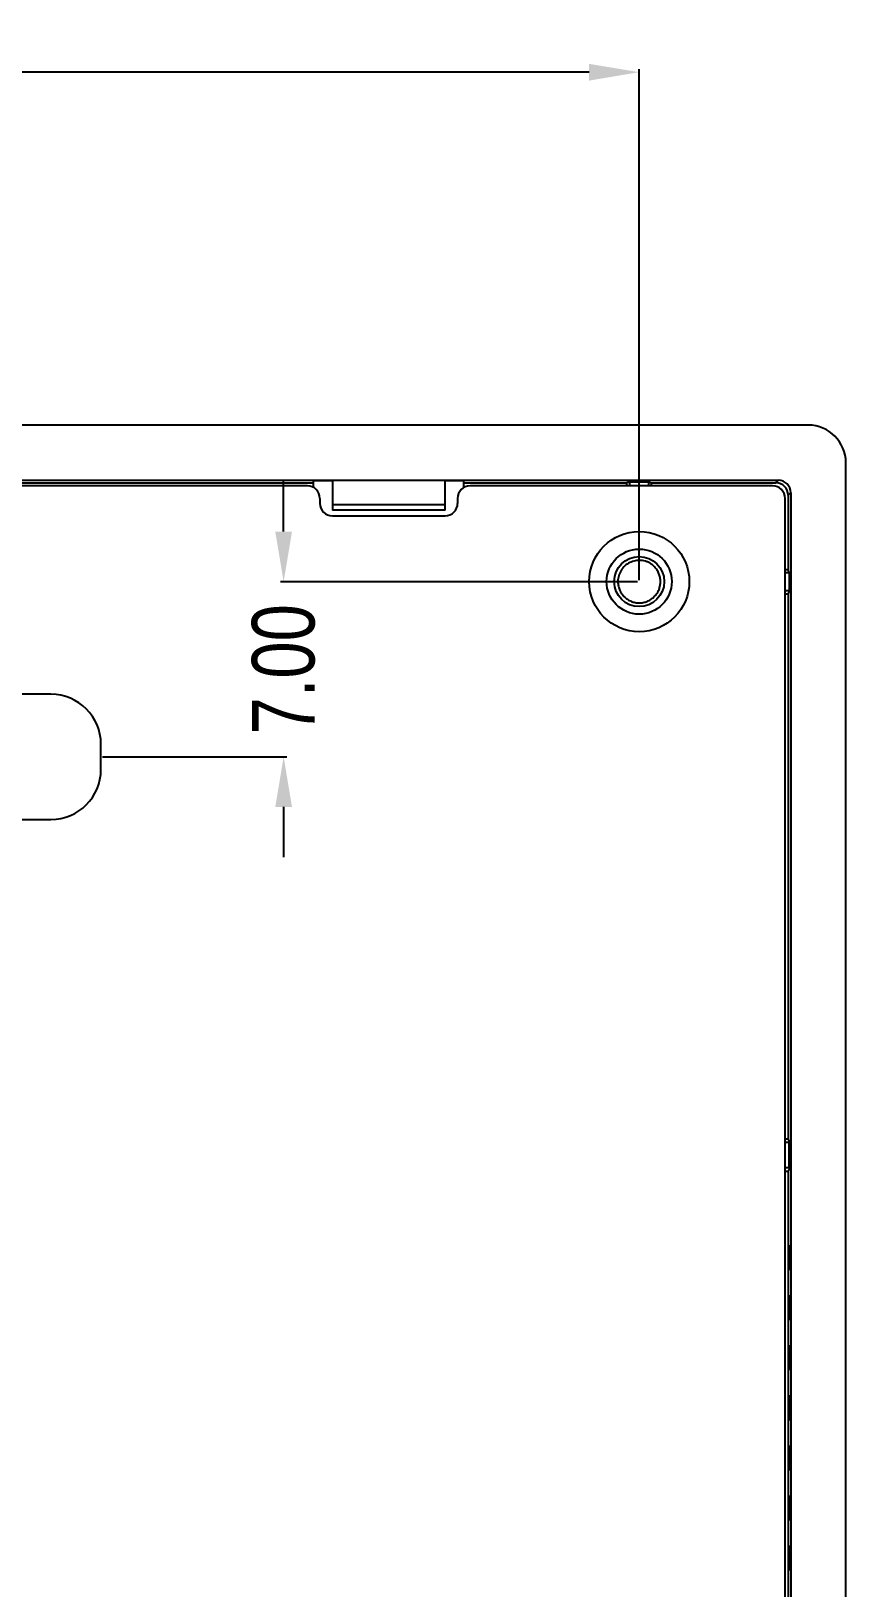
# Model space of a CAD drawing. Header units: inches. Extents: x -81 to 229, y -71 to 99.
# Drawn here: x 196.8 to 229.3, y 14.9 to 77 of the extents above; entities that cross this region are included whole.
import ezdxf

# ---------------------------------------------------------------- set-up
doc = ezdxf.new("R2010")
doc.units = ezdxf.units.IN
doc.header["$LTSCALE"] = 1.21
doc.header["$MEASUREMENT"] = 0
doc.header["$PDMODE"] = 3
doc.header["$PDSIZE"] = 0.3125
doc.layers.get('0').update_dxf_attribs({"linetype": 'CONTINUOUS'})
doc.layers.get('Defpoints').update_dxf_attribs({"linetype": 'CONTINUOUS'})
doc.layers.add('DIM', color=3, linetype='CONTINUOUS')
doc.styles.get("Standard").update_dxf_attribs({"font": 'txt', "width": 0.8})
doc.dimstyles.get("Standard").update_dxf_attribs({"dimtxt": 0.15625, "dimasz": 0.1875, "dimexe": 0.125, "dimexo": 0.0625, "dimgap": 0.09, "dimtad": 0, "dimtih": 1, "dimtoh": 1, "dimzin": 4, "dimdsep": 46, "dimtxsty": 'STANDARD', "dimblk": '_FILLED', "dimblk1": '_FILLED', "dimblk2": '_FILLED', "dimcen": 0.09, "dimazin": 1, "dimtp": 0.01, "dimtm": 0.01, "dimtfac": 1, "dimtofl": 0, "dimtmove": 0, "dimatfit": 3, "dimldrblk": '_FILLED', "dimfxl": 1, "dimtolj": 1, "dimtzin": 4, "dimarcsym": 0})

# ---------------------------------------------------------------- blocks, each defined once
blk = doc.blocks.new('_FILLED')
at = {"color": 0, "linetype": 'ByBlock'}
blk.add_solid([(0, 0), (-1, 0.167), (-1, -0.167)], dxfattribs=at)
blk = doc.blocks.new('*D8')
at = {"layer": 'Defpoints', "color": 0}
for p in [(221.049, 75.409), (151.052, 55.063), (221.049, 55.06)]:
    blk.add_point(p, dxfattribs=at)
at = {"layer": 'DIM', "color": 0, "lineweight": -2}
for p, q in [((151.052, 55.126), (151.052, 75.534)), ((153.052, 75.409), (182.461, 75.409)), ((219.049, 75.409), (189.641, 75.409)), ((221.049, 55.122), (221.049, 75.534))]:
    blk.add_line(p, q, dxfattribs=at)
at = {"layer": 'DIM', "color": 0, "lineweight": -2, "xscale": 2, "yscale": 2, "zscale": 2, "rotation": 180}
blk.add_blockref('_FILLED', (151.052, 75.409), dxfattribs=at)
at = {"layer": 'DIM', "color": 0, "lineweight": -2, "xscale": 2, "yscale": 2, "zscale": 2}
blk.add_blockref('_FILLED', (221.049, 75.409), dxfattribs=at)
at = {"layer": 'DIM', "insert": (186.051, 75.409), "char_height": 2.5, "attachment_point": 5}
blk.add_mtext('\\A1;70.00', dxfattribs=at)
blk = doc.blocks.new('*D15')
at = {"layer": 'Defpoints', "color": 0}
for p in [(206.855, 55.06), (221.049, 55.06), (199.562, 48.063)]:
    blk.add_point(p, dxfattribs=at)
at = {"layer": 'DIM', "color": 0, "lineweight": -2}
for p, q in [((206.855, 57.06), (206.855, 59.06)), ((220.987, 55.06), (206.73, 55.06)), ((199.625, 48.063), (206.98, 48.063)), ((206.855, 46.063), (206.855, 44.063))]:
    blk.add_line(p, q, dxfattribs=at)
at = {"layer": 'DIM', "color": 0, "lineweight": -2, "xscale": 2, "yscale": 2, "zscale": 2}
for p, rotation in [((206.855, 55.06), 270), ((206.855, 48.063), 90)]:
    blk.add_blockref('_FILLED', p, dxfattribs=dict(at, rotation=rotation))
at = {"layer": 'DIM', "insert": (206.855, 51.561), "char_height": 2.5, "attachment_point": 5, "rotation": 90}
blk.add_mtext('\\A1;7.00', dxfattribs=at)

msp = doc.modelspace()

# ---------------------------------------------------------------- linework, layer by layer
at = {"color": 7, "linetype": 'Continuous'}
for p, q in [((227.802, 61.313), (144.302, 61.313)), ((229.302, -23.687), (229.302, 59.813)), ((145.502, 59.113), (226.602, 59.113)), ((208.052, 58.815), (208.052, 59.099)), ((208.052, 59.099), (208.802, 59.099)), ((208.802, 59.113), (208.802, 57.913)), ((213.302, 57.913), (213.302, 59.113)), ((213.302, 59.099), (214.052, 59.099)), ((214.052, 58.815), (214.052, 59.099)), ((226.602, 59.113), (226.501, 59.012)), ((164.052, 59.012), (208.052, 59.012)), ((207.802, 58.888), (164.302, 58.888)), ((214.052, 59.012), (220.564, 59.012)), ((226.377, 58.888), (214.302, 58.888)), ((220.682, 59.051), (220.564, 59.012)), ((220.564, 58.888), (220.564, 59.012)), ((220.682, 58.888), (220.682, 59.051)), ((220.682, 59.051), (221.422, 59.051)), ((221.422, 59.051), (221.422, 58.888)), ((221.422, 59.051), (221.54, 59.012)), ((221.54, 58.888), (221.54, 59.012)), ((221.54, 59.012), (226.501, 59.012)), ((227.001, 58.512), (227.102, 58.613)), ((227.001, 58.512), (227.001, 55.551)), ((227.102, 58.613), (227.102, -22.487)), ((208.302, 58.388), (208.302, 58.188)), ((208.802, 58.137), (213.302, 58.137)), ((213.302, 57.913), (208.802, 57.913)), ((213.802, 58.388), (213.802, 58.188)), ((226.877, -22.262), (226.877, 58.388)), ((208.802, 57.688), (213.302, 57.688)), ((221.578, 55.731), (221.575, 55.733)), ((221.578, 55.731), (221.575, 55.733)), ((226.877, 55.551), (227.001, 55.551)), ((226.877, 55.433), (227.04, 55.433)), ((227.04, 55.433), (227.001, 55.551)), ((227.04, 55.433), (227.04, 54.693)), ((220.052, 55.063), (220.202, 55.063)), ((220.202, 55.065), (220.202, 55.063)), ((220.202, 55.065), (220.202, 55.063)), ((220.525, 54.396), (220.526, 54.396)), ((220.525, 54.396), (220.526, 54.396)), ((227.04, 54.693), (226.877, 54.693)), ((226.877, 54.575), (227.001, 54.575)), ((227.04, 54.693), (227.001, 54.575)), ((227.001, 54.575), (227.001, 32.805)), ((197.562, 50.563), (173.562, 50.563)), ((199.562, 47.563), (199.562, 48.563)), ((173.562, 45.563), (197.562, 45.563)), ((226.877, 32.805), (227.001, 32.805)), ((226.877, 32.681), (227.02, 32.681)), ((227.048, 32.71), (227.001, 32.805)), ((227.02, 32.681), (227.048, 32.71)), ((227.02, 32.681), (227.02, 31.645)), ((227.048, 32.71), (227.048, 31.617)), ((227.02, 31.645), (226.877, 31.645)), ((226.877, 31.521), (227.001, 31.521)), ((227.048, 31.617), (227.001, 31.521)), ((227.001, 31.521), (227.001, 4.605)), ((227.02, 31.645), (227.048, 31.617)), ((227.035, 28.563), (227.03, 28.063)), ((227.03, 28.063), (227.035, 27.563)), ((227.039, 28.063), (227.035, 28.563)), ((227.035, 27.563), (227.039, 28.063)), ((227.035, 26.563), (227.03, 26.063)), ((227.039, 26.063), (227.035, 26.563)), ((227.03, 26.063), (227.035, 25.563)), ((227.035, 25.563), (227.039, 26.063)), ((227.035, 24.563), (227.03, 24.063)), ((227.039, 24.063), (227.035, 24.563)), ((227.03, 24.063), (227.035, 23.563)), ((227.035, 23.563), (227.039, 24.063)), ((227.035, 22.563), (227.03, 22.063)), ((227.039, 22.063), (227.035, 22.563)), ((227.03, 22.063), (227.035, 21.563)), ((227.035, 21.563), (227.039, 22.063)), ((227.035, 20.563), (227.03, 20.063)), ((227.039, 20.063), (227.035, 20.563)), ((227.03, 20.063), (227.035, 19.563)), ((227.035, 19.563), (227.039, 20.063)), ((227.035, 18.563), (227.03, 18.063)), ((227.03, 18.063), (227.035, 17.563)), ((227.039, 18.063), (227.035, 18.563)), ((227.035, 17.563), (227.039, 18.063)), ((227.035, 16.563), (227.03, 16.063)), ((227.039, 16.063), (227.035, 16.563)), ((227.03, 16.063), (227.035, 15.563)), ((227.035, 15.563), (227.039, 16.063))]:
    msp.add_line(p, q, dxfattribs=at)
for radius in [2, 1.3, 1]:
    msp.add_circle((221.052, 55.063), radius, dxfattribs=at)
for centre, radius, start, end in [((207.802, 58.388), 0.5, 0, 90), ((214.302, 58.388), 0.5, 90, 180), ((226.377, 58.388), 0.5, 0, 90), ((208.802, 58.188), 0.5, 180, 270), ((213.302, 58.188), 0.5, 270, 0), ((221.049, 55.06), 0.854, 52.0106, 53.46147), ((221.049, 55.06), 0.854, 49.13518, 51.77527), ((221.05, 55.061), 0.847, 230.28074, 231.69477), ((221.05, 55.061), 0.848, 231.76798, 231.93246), ((221.052, 55.063), 0.85, 231.93371, 234.72613), ((197.562, 48.563), 2, 0, 90), ((197.562, 47.563), 2, 270, 0)]:
    msp.add_arc(centre, radius, start, end, dxfattribs=at)
for centre, major_axis, start_param, end_param in [((227.802, 59.813), (1.061, 1.061), -0.785364, 0.785364), ((226.602, 58.613), (0.354, 0.354), -0.78536, 0.78536), ((226.501, 58.512), (0.354, 0.354), -0.78536, 0.78536)]:
    msp.add_ellipse(centre, major_axis=major_axis, ratio=0.999924, start_param=start_param, end_param=end_param, dxfattribs=at)
for points, knots in [([(221.558, 55.746), (221.526, 55.769), (221.46, 55.812), (221.318, 55.877), (221.126, 55.921), (220.89, 55.908), (220.666, 55.832), (220.471, 55.698), (220.32, 55.516), (220.224, 55.299), (220.202, 55.143), (220.202, 55.065)], [0, 0, 0, 0, 0.062633, 0.125263, 0.250224, 0.37519, 0.500149, 0.625116, 0.750074, 0.875042, 1, 1, 1, 1]), ([(220.561, 54.369), (220.605, 54.338), (220.675, 54.298), (220.776, 54.258), (220.879, 54.228), (221.013, 54.209), (221.175, 54.217), (221.333, 54.255), (221.481, 54.323), (221.613, 54.418), (221.725, 54.536), (221.813, 54.672), (221.873, 54.823), (221.903, 54.983), (221.903, 55.145), (221.872, 55.305), (221.812, 55.456), (221.724, 55.592), (221.649, 55.671), (221.608, 55.706)], [0, 0, 0, 0, 0.062495, 0.09378, 0.125064, 0.187558, 0.250053, 0.312551, 0.375045, 0.437539, 0.500038, 0.562532, 0.625026, 0.687525, 0.750019, 0.812513, 0.875011, 0.937506, 1, 1, 1, 1]), ([(220.202, 55.063), (220.202, 55.001), (220.216, 54.877), (220.276, 54.699), (220.374, 54.539), (220.461, 54.449), (220.509, 54.409)], [0, 0, 0, 0, 0.250008, 0.499995, 0.750001, 1, 1, 1, 1])]:
    msp.add_open_spline(points, degree=3, knots=knots, dxfattribs=at)

# ---------------------------------------------------------------- dimensions: what is measured, and where the dimension line sits
at = {"layer": 'DIM'}
dim = msp.add_linear_dim(base=(221.049, 75.409), p1=(151.052, 55.063), p2=(221.049, 55.06), dimstyle='STANDARD', override={"dimtxt": 2.5, "dimasz": 2, "dimtih": 0, "dimtoh": 0, "dimzin": 0, "dimcen": 0.198, "dimclrt": 256, "dimadec": 0, "dimazin": 0, "dimtp": 0, "dimtm": 0, "dimtdec": 4, "dimtzin": 0}, dxfattribs=at)
dim.commit()
dim.dimension.update_dxf_attribs({"geometry": '*D8', "text_midpoint": (186.051, 75.409)})
dim = msp.add_linear_dim(base=(206.855, 55.06), p1=(199.562, 48.063), p2=(221.049, 55.06), angle=90, dimstyle='STANDARD', override={"dimtxt": 2.5, "dimasz": 2, "dimtih": 0, "dimtoh": 0, "dimzin": 0, "dimcen": 0.198, "dimclrt": 256, "dimadec": 0, "dimazin": 0, "dimtp": 0, "dimtm": 0, "dimtdec": 4, "dimtzin": 0}, dxfattribs=at)
dim.commit()
dim.dimension.update_dxf_attribs({"geometry": '*D15', "text_midpoint": (206.855, 51.561)})

doc.saveas('drawing.dxf')
